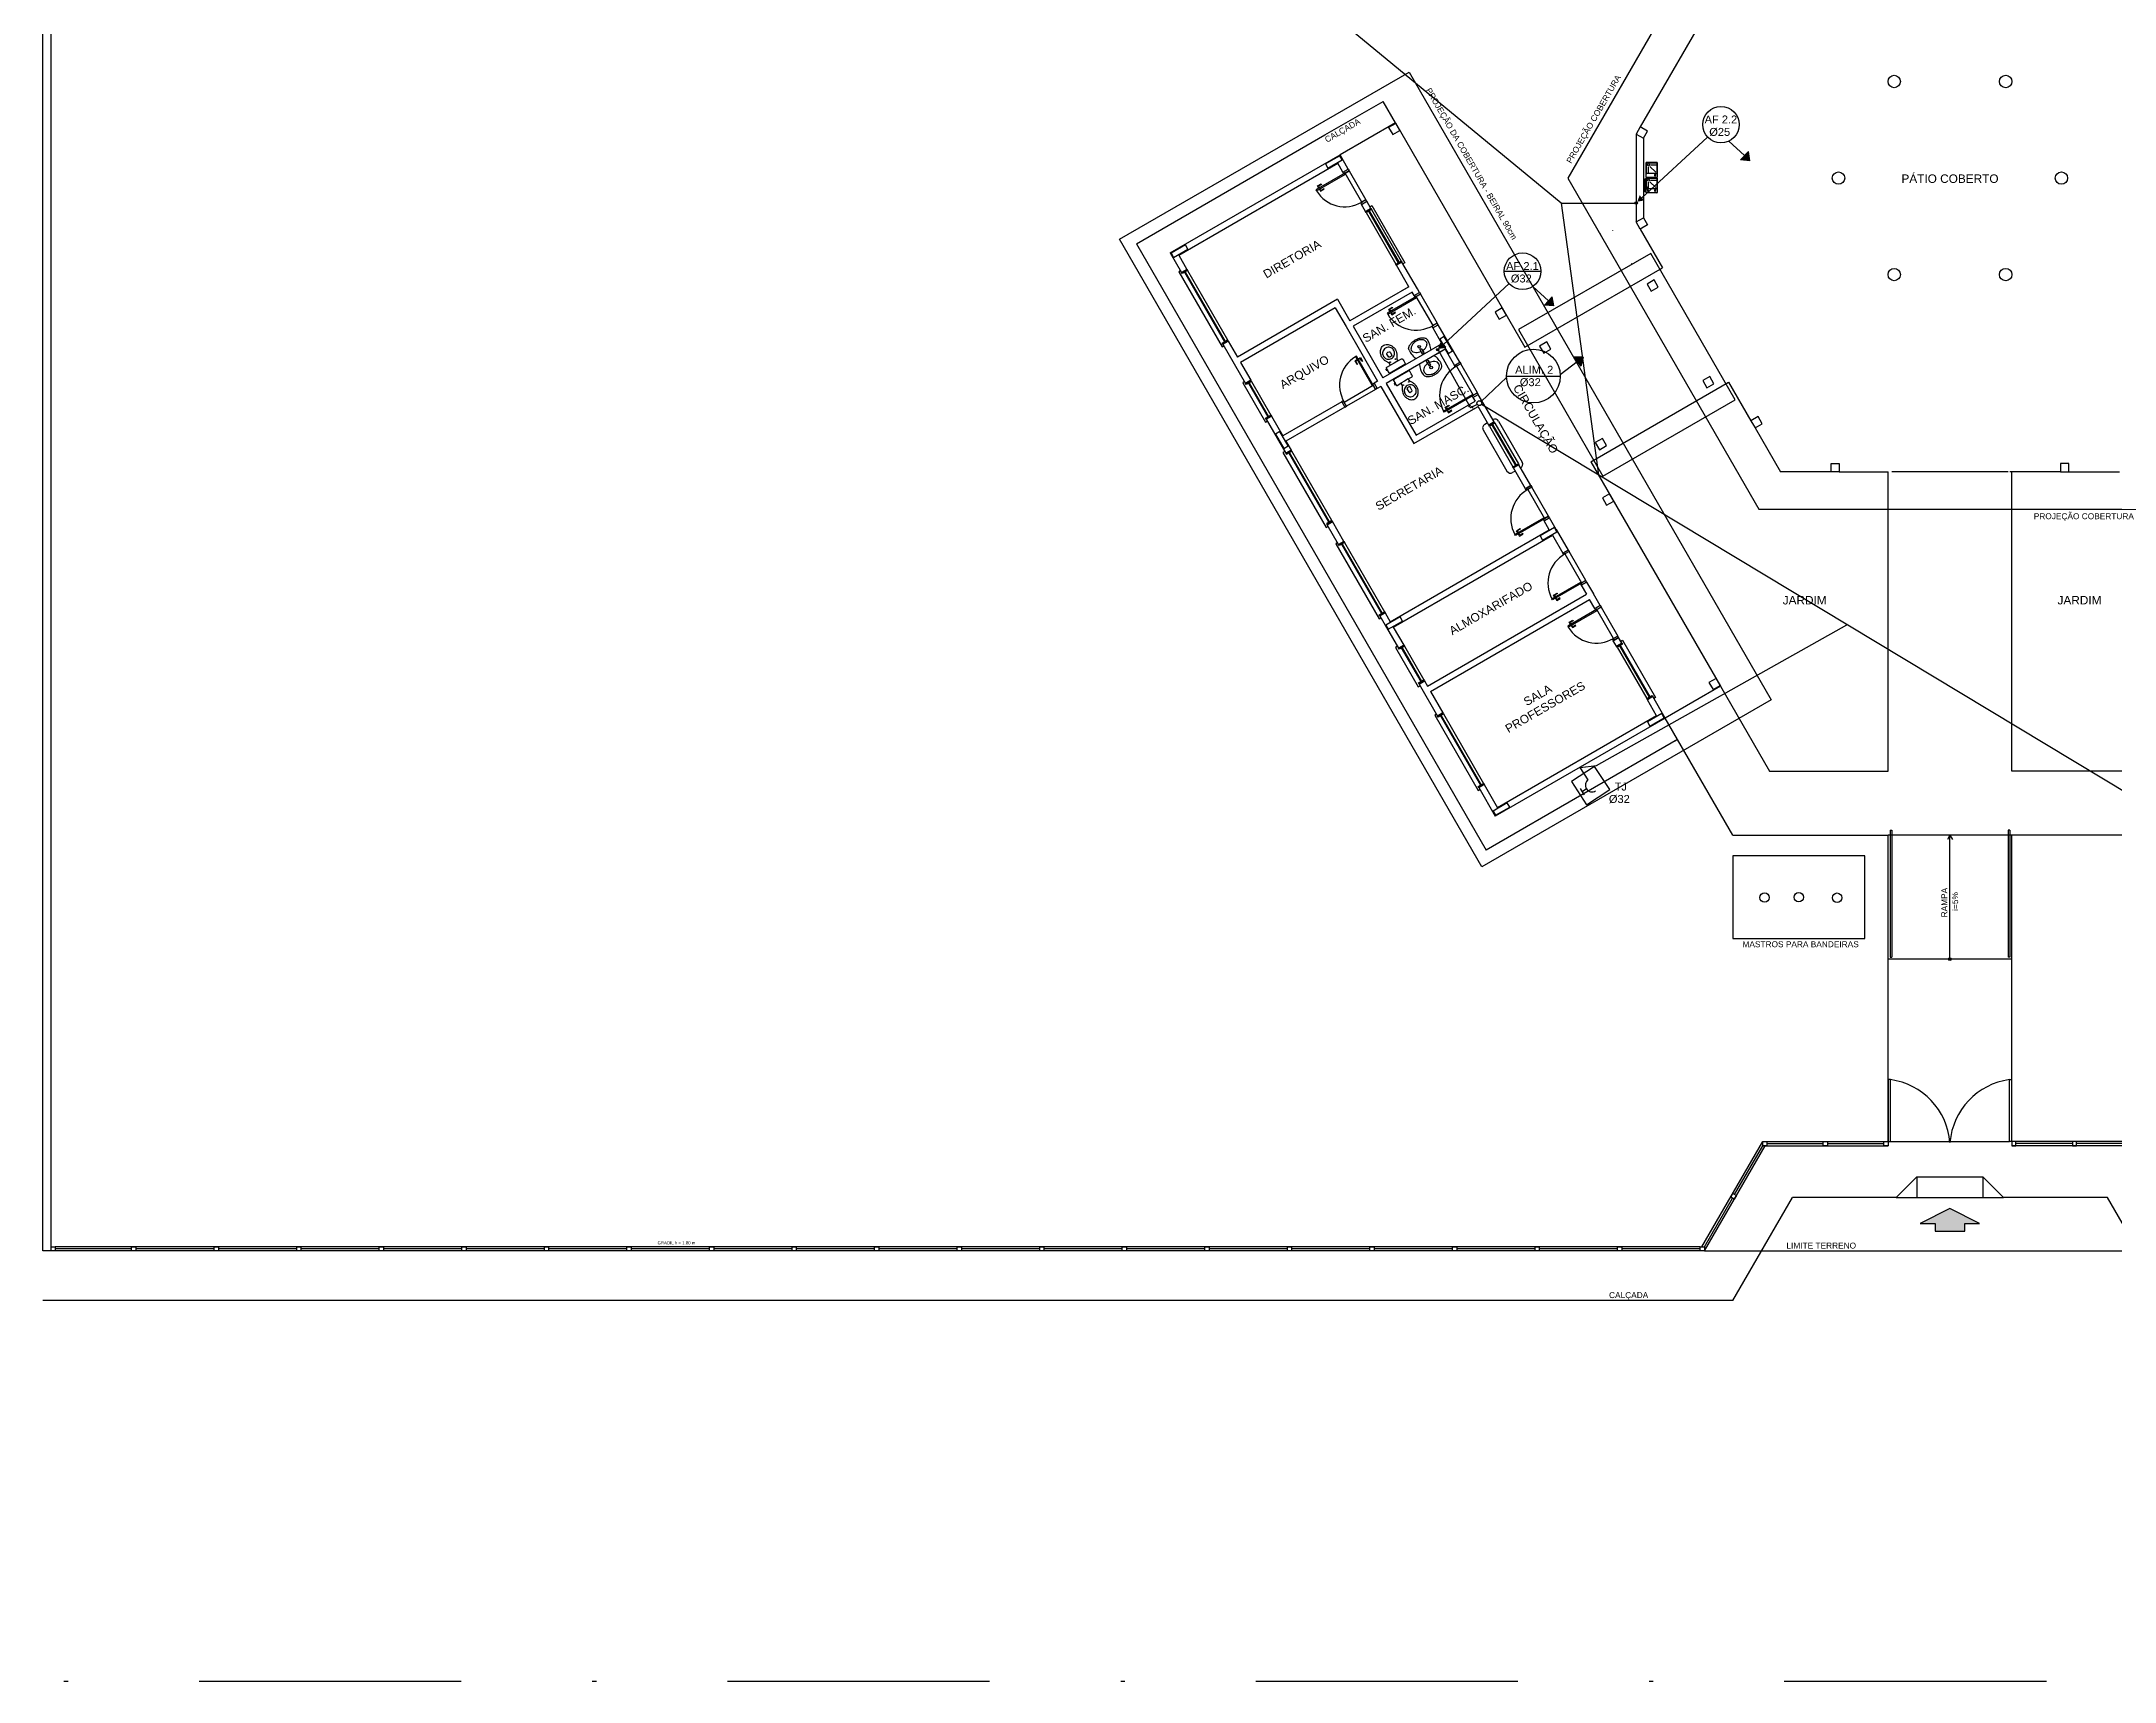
# Model space of a CAD drawing. Extents: x 354 to 566, y 99 to 173.
# Drawn here: x 402.5 to 452.7, y 98.7 to 138.4 of the extents above; entities that cross this region are included whole.
import ezdxf

# ---------------------------------------------------------------- set-up
doc = ezdxf.new("R2010")
doc.units = 0
doc.header["$MEASUREMENT"] = 0
for name, pattern in [('DASHDOT', [25.4, 12.7, -6.35, 0, -6.35]), ('HIDDEN', [9.525, 6.35, -3.175]), ('TRACEJADO_G', [0.375, 0.25, -0.125])]:
    doc.linetypes.add(name, pattern=pattern)
doc.layers.get('0').update_dxf_attribs({"linetype": 'CONTINUOUS'})
for name, color, linetype in [('A-COTAS', 1, 'CONTINUOUS'), ('A-JANEL', 3, 'CONTINUOUS'), ('A-MURO', 2, 'CONTINUOUS'), ('A-PARED', 5, 'CONTINUOUS'), ('A-PARED-PISOS', 2, 'CONTINUOUS'), ('A-PAREDE', 5, 'CONTINUOUS'), ('A-PISOS', 2, 'CONTINUOUS'), ('A-PISOS-CTEL', 2, 'TRACEJADO_G'), ('A-PISOS-NIVEL', 1, 'CONTINUOUS'), ('A-PORTA', 3, 'CONTINUOUS'), ('A-PROJCOBERTURA', 7, 'HIDDEN'), ('A-SOLEIRA', 1, 'CONTINUOUS'), ('A-WCCOZ', 7, 'CONTINUOUS'), ('AR-PIS', 1, 'CONTINUOUS'), ('AR-TXT', 1, 'CONTINUOUS'), ('ARQ-ALV-CORTE', 5, 'CONTINUOUS'), ('ARQ-EQP-VISTA', 1, 'CONTINUOUS'), ('ARQ-ESQ-VISTA1', 2, 'CONTINUOUS'), ('ARQ-PIS-VISTA', 8, 'CONTINUOUS'), ('ARQ-SMB-1_100', 1, 'CONTINUOUS'), ('ARQ-TXT-1_050', 2, 'CONTINUOUS'), ('ARQ-TXT-1_075', 2, 'CONTINUOUS'), ('DISTRIBUIÇÃO', 4, 'CONTINUOUS'), ('ESG-GERAL', 7, 'CONTINUOUS'), ('INST', 1, 'CONTINUOUS'), ('PORTAL_VTA_DIST', 2, 'CONTINUOUS'), ('PORTAL_VTA_PROX', 1, 'CONTINUOUS'), ('TEXTO', 3, 'CONTINUOUS')]:
    doc.layers.add(name, color=color, linetype=linetype)
doc.styles.add('ESC-50-A20', font='arial.ttf', dxfattribs={"height": 0.1})

msp = doc.modelspace()

# ---------------------------------------------------------------- hatches: boundary and pattern name
at = {"layer": 'A-COTAS'}
h = msp.add_hatch(color=251, dxfattribs=at)
h.dxf.hatch_style = 1
h.paths.add_polyline_path([(449.106, 109.745), (449.465, 109.745), (448.747, 110.111), (448.028, 109.745), (448.388, 109.745), (448.388, 109.562), (449.106, 109.562)])
at = {"layer": 'A-WCCOZ'}
h = msp.add_hatch(color=3, dxfattribs=at)
h.paths.add_polyline_path([(441.134, 134.429, 0.57735), (441.177, 134.454, 0.267949), (441.163, 134.479)])
h.paths.add_polyline_path([(441.163, 134.479, 0.57735), (441.119, 134.454, 0.267949), (441.134, 134.429)])
h = msp.add_hatch(color=3, dxfattribs=at)
h.paths.add_polyline_path([(436.327, 130.879, 0.57735), (436.37, 130.904, 0.267949), (436.356, 130.929)])
h.paths.add_polyline_path([(436.356, 130.929, 0.57735), (436.312, 130.904, 0.267949), (436.327, 130.879)])
at = {"layer": 'ESG-GERAL'}
for points in [[(441.339, 134.519), (441.23, 134.647), (441.174, 134.489)], [(436.532, 130.969), (436.423, 131.097), (436.367, 130.938)]]:
    msp.add_hatch(color=2, dxfattribs=at).paths.add_polyline_path(points)
at = {"layer": 'INST'}
for points in [[(443.863, 135.703), (443.675, 135.501), (443.901, 135.482)], [(439.11, 132.185), (438.923, 131.983), (439.149, 131.964)], [(439.634, 130.724), (439.801, 130.505), (439.858, 130.725)]]:
    msp.add_hatch(color=2, dxfattribs=at).paths.add_polyline_path(points)

# ---------------------------------------------------------------- linework, layer by layer
at = {"linetype": 'DASHDOT', "ltscale": 0.5}
msp.add_lwpolyline([(383.438, 172.698), (566.282, 172.698), (566.282, 98.653), (383.438, 98.653)], close=True, dxfattribs=at)
at = {"color": 251}
for points in [[(444.31, 111.628), (444.21, 111.628), (444.21, 111.728), (444.31, 111.728)], [(445.778, 111.628), (445.678, 111.628), (445.678, 111.728), (445.778, 111.728)], [(447.247, 111.628), (447.147, 111.628), (447.147, 111.728), (447.247, 111.728)], [(450.247, 111.628), (450.347, 111.628), (450.347, 111.728), (450.247, 111.728)], [(451.715, 111.628), (451.815, 111.628), (451.815, 111.728), (451.715, 111.728)], [(443.572, 110.423), (443.522, 110.336), (443.435, 110.386), (443.485, 110.473)], [(402.847, 109.08), (402.747, 109.08), (402.747, 109.18), (402.847, 109.18)], [(404.797, 109.08), (404.697, 109.08), (404.697, 109.18), (404.797, 109.18)], [(406.797, 109.08), (406.697, 109.08), (406.697, 109.18), (406.797, 109.18)], [(408.797, 109.08), (408.697, 109.08), (408.697, 109.18), (408.797, 109.18)], [(410.797, 109.08), (410.697, 109.08), (410.697, 109.18), (410.797, 109.18)], [(412.797, 109.08), (412.697, 109.08), (412.697, 109.18), (412.797, 109.18)], [(414.797, 109.08), (414.697, 109.08), (414.697, 109.18), (414.797, 109.18)], [(416.797, 109.08), (416.697, 109.08), (416.697, 109.18), (416.797, 109.18)], [(418.797, 109.08), (418.697, 109.08), (418.697, 109.18), (418.797, 109.18)], [(420.797, 109.08), (420.697, 109.08), (420.697, 109.18), (420.797, 109.18)], [(422.797, 109.08), (422.697, 109.08), (422.697, 109.18), (422.797, 109.18)], [(424.797, 109.08), (424.697, 109.08), (424.697, 109.18), (424.797, 109.18)], [(426.797, 109.08), (426.697, 109.08), (426.697, 109.18), (426.797, 109.18)], [(428.797, 109.08), (428.697, 109.08), (428.697, 109.18), (428.797, 109.18)], [(430.797, 109.08), (430.697, 109.08), (430.697, 109.18), (430.797, 109.18)], [(432.797, 109.08), (432.697, 109.08), (432.697, 109.18), (432.797, 109.18)], [(434.797, 109.08), (434.697, 109.08), (434.697, 109.18), (434.797, 109.18)], [(436.797, 109.08), (436.697, 109.08), (436.697, 109.18), (436.797, 109.18)], [(438.797, 109.08), (438.697, 109.08), (438.697, 109.18), (438.797, 109.18)], [(440.797, 109.08), (440.697, 109.08), (440.697, 109.18), (440.797, 109.18)], [(442.797, 109.08), (442.697, 109.08), (442.697, 109.18), (442.797, 109.18)]]:
    msp.add_lwpolyline(points, close=True, dxfattribs=at)
at = {"layer": 'A-COTAS', "color": 253}
msp.add_line((434.016, 129.645), (432.587, 128.82), dxfattribs=at)
at = {"layer": 'A-COTAS', "color": 251}
msp.add_lwpolyline([(435.078, 124.237), (435.138, 124.133), (435.484, 124.333), (435.424, 124.437)], close=True, dxfattribs=at)
at = {"layer": 'A-JANEL', "color": 251}
for p, q in [((435.471, 133.026), (435.341, 132.951)), ((435.471, 133.026), (435.341, 132.951)), ((438.306, 128.115), (438.176, 128.04)), ((438.306, 128.115), (438.176, 128.04)), ((441.546, 122.503), (441.416, 122.428))]:
    msp.add_line(p, q, dxfattribs=at)
msp.add_arc((440.279, 133.719), 0.01, 180, 210, dxfattribs=at)
at = {"layer": 'A-MURO', "color": 251}
for p, q in [((402.547, 109.08), (402.547, 159.08)), ((402.747, 109.08), (402.747, 158.88)), ((402.747, 109.08), (402.547, 109.08))]:
    msp.add_line(p, q, dxfattribs=at)
at = {"layer": 'A-PARED', "color": 251}
for p, q in [((429.858, 133.249), (433.971, 135.624)), ((434.171, 135.277), (433.971, 135.624)), ((430.062, 133.194), (433.916, 135.419)), ((434.041, 135.202), (433.916, 135.419)), ((434.041, 135.202), (434.171, 135.277)), ((434.041, 135.202), (434.171, 135.277)), ((434.491, 134.423), (434.621, 134.498)), ((434.491, 134.423), (434.621, 134.498)), ((434.591, 134.25), (434.491, 134.423)), ((434.591, 134.25), (434.721, 134.325)), ((434.721, 134.325), (434.621, 134.498)), ((429.858, 133.249), (430.133, 132.772)), ((430.062, 133.194), (430.262, 132.847)), ((435.641, 132.431), (435.341, 132.951)), ((435.846, 132.376), (435.471, 133.026)), ((433.912, 132.126), (431.487, 130.726)), ((433.912, 132.126), (434.212, 131.606)), ((433.857, 131.921), (431.562, 130.596)), ((433.857, 131.921), (434.12, 131.466)), ((431.263, 131.114, 1.89), (431.487, 130.726)), ((434.12, 131.466), (434.882, 130.145)), ((431.133, 131.04), (431.683, 130.088, -0.848)), ((431.562, 130.596), (431.812, 130.163)), ((435.087, 130.09), (435.812, 128.835)), ((434.016, 129.645), (434.091, 129.515)), ((434.957, 130.015), (435.757, 128.63)), ((435.812, 128.835), (437.241, 129.66)), ((437.191, 129.746), (437.321, 129.821)), ((437.191, 129.746), (437.321, 129.821)), ((437.706, 129.154), (437.321, 129.821)), ((432.183, 129.222, -0.848), (432.659, 128.397)), ((432.312, 129.297, -0.848), (432.587, 128.82)), ((434.091, 129.515), (432.662, 128.69)), ((435.757, 128.63), (437.316, 129.53)), ((437.13, 129.422), (437.316, 129.53)), ((437.576, 129.079), (437.316, 129.53)), ((437.576, 129.079), (437.706, 129.154)), ((432.662, 128.69), (432.787, 128.474)), ((438.596, 127.613), (438.306, 128.115)), ((438.466, 127.538), (438.176, 128.04)), ((438.466, 127.538), (438.596, 127.613)), ((438.916, 126.759), (439.046, 126.834)), ((439.041, 126.542), (438.916, 126.759)), ((439.209, 126.552), (439.046, 126.834)), ((435.187, 124.317), (439.041, 126.542)), ((435.262, 124.187), (439.116, 126.412)), ((439.116, 126.412), (439.366, 125.979)), ((439.209, 126.552), (439.496, 126.054)), ((439.366, 125.979), (439.496, 126.054)), ((439.816, 125.2), (439.946, 125.275)), ((439.816, 125.2), (439.941, 124.983)), ((439.946, 125.275), (440.109, 124.993)), ((436.087, 122.758), (439.941, 124.983)), ((436.162, 122.628), (440.016, 124.853)), ((440.141, 124.637), (440.016, 124.853)), ((440.271, 124.712), (440.109, 124.993)), ((440.141, 124.637), (440.271, 124.712)), ((434.934, 124.456), (435.095, 124.177)), ((435.064, 124.531), (435.187, 124.317)), ((435.095, 124.177), (435.385, 123.675, 0.728)), ((435.262, 124.187), (435.515, 123.75, 0.728)), ((440.591, 123.857), (440.721, 123.932)), ((440.666, 123.727), (440.591, 123.857)), ((440.796, 123.802), (440.721, 123.932)), ((435.885, 122.809, 0.728), (436.333, 122.034)), ((436.015, 122.884, 0.728), (436.087, 122.758)), ((436.162, 122.628), (436.462, 122.109)), ((441.641, 122.039), (441.416, 122.428)), ((441.846, 121.984), (441.546, 122.503)), ((441.846, 121.984), (437.733, 119.609)), ((441.641, 122.039), (437.787, 119.814)), ((437.333, 120.302), (437.733, 119.609)), ((437.462, 120.377), (437.787, 119.814))]:
    msp.add_line(p, q, dxfattribs=at)
for points in [[(435.148, 136.286), (435.248, 136.113), (435.421, 136.213), (435.321, 136.386)], [(437.728, 131.817), (437.828, 131.644), (438.001, 131.744), (437.901, 131.917)], [(440.328, 127.314), (440.428, 127.14), (440.601, 127.24), (440.501, 127.414)], [(442.908, 122.845), (443.008, 122.672), (443.181, 122.772), (443.081, 122.945)], [(443.484, 116.646), (446.684, 116.646), (446.684, 118.646), (443.484, 118.646)]]:
    msp.add_lwpolyline(points, close=True, dxfattribs=at)
at = {"layer": 'A-PARED-PISOS', "color": 251}
for p, q in [((435.314, 136.399), (433.971, 135.624)), ((435.314, 136.399), (438.451, 130.964)), ((440.051, 128.193), (443.189, 122.759)), ((443.189, 122.759), (441.846, 121.984))]:
    msp.add_line(p, q, dxfattribs=at)
at = {"layer": 'A-PAREDE', "color": 251}
for p, q in [((434.721, 134.325), (434.591, 134.25)), ((434.721, 134.325), (434.591, 134.25)), ((430.262, 132.847), (430.133, 132.772)), ((430.133, 132.772), (430.262, 132.847)), ((430.262, 132.847), (430.133, 132.772)), ((435.471, 133.026), (435.341, 132.951)), ((435.471, 133.026), (435.341, 132.951)), ((431.262, 131.115), (431.133, 131.04)), ((431.133, 131.04), (431.262, 131.115)), ((431.262, 131.115), (431.133, 131.04)), ((431.683, 130.088, -0.848), (431.812, 130.163, -0.848)), ((431.812, 130.163, -0.848), (431.683, 130.088, -0.848)), ((432.183, 129.222, -0.848), (432.312, 129.297, -0.848)), ((432.312, 129.297, -0.848), (432.183, 129.222, -0.848)), ((437.706, 129.154), (437.576, 129.079)), ((437.706, 129.154), (437.576, 129.079)), ((432.787, 128.474), (432.658, 128.399)), ((432.658, 128.399), (432.787, 128.474)), ((432.787, 128.474), (432.658, 128.399)), ((438.306, 128.115), (438.176, 128.04)), ((438.306, 128.115), (438.176, 128.04)), ((438.596, 127.613), (438.466, 127.538)), ((433.787, 126.742), (433.658, 126.667)), ((433.658, 126.667), (433.787, 126.742)), ((433.787, 126.742), (433.658, 126.667)), ((433.934, 126.188), (433.658, 126.667)), ((434.064, 126.263), (433.787, 126.742)), ((439.046, 126.834), (438.916, 126.759)), ((434.064, 126.263), (433.934, 126.188)), ((433.934, 126.188), (434.064, 126.263)), ((434.064, 126.263), (433.934, 126.188)), ((439.496, 126.054), (439.366, 125.979)), ((439.946, 125.275), (439.816, 125.2)), ((440.271, 124.712), (440.141, 124.637)), ((435.064, 124.531), (434.934, 124.456)), ((434.934, 124.456), (435.064, 124.531)), ((435.064, 124.531), (434.934, 124.456)), ((435.385, 123.675), (435.515, 123.75)), ((435.515, 123.75), (435.385, 123.675)), ((440.721, 123.932), (440.591, 123.857)), ((440.796, 123.802), (440.666, 123.727)), ((440.796, 123.802), (440.666, 123.727)), ((440.796, 123.802), (440.666, 123.727)), ((435.885, 122.809), (436.015, 122.884)), ((436.015, 122.884), (435.885, 122.809)), ((436.462, 122.109), (436.333, 122.034)), ((436.333, 122.034), (436.462, 122.109)), ((436.462, 122.109), (436.333, 122.034)), ((441.546, 122.503), (441.416, 122.428)), ((437.462, 120.377), (437.333, 120.302)), ((437.333, 120.302), (437.462, 120.377)), ((437.462, 120.377), (437.333, 120.302))]:
    msp.add_line(p, q, dxfattribs=at)
for points in [[(441.319, 134.098), (441.419, 133.925), (441.245, 133.825), (441.145, 133.998)], [(441.319, 134.098), (441.419, 133.925), (441.245, 133.825), (441.145, 133.998)], [(429.878, 133.243), (429.938, 133.139), (430.284, 133.339), (430.224, 133.443)], [(441.582, 132.594), (441.409, 132.494), (441.509, 132.321), (441.682, 132.421)], [(438.979, 131.094), (438.806, 130.994), (438.906, 130.821), (439.079, 130.921)], [(442.93, 130.255), (442.757, 130.155), (442.857, 129.981), (443.03, 130.081)], [(444.198, 129.11), (444.098, 129.283), (443.925, 129.183), (444.025, 129.01)], [(444.198, 129.11), (444.098, 129.283), (443.925, 129.183), (444.025, 129.01)], [(432.409, 128.862), (432.609, 128.515), (432.713, 128.575), (432.513, 128.922)], [(440.328, 128.756), (440.154, 128.656), (440.254, 128.483), (440.428, 128.583)], [(445.867, 128.146), (446.067, 128.146), (446.067, 127.946), (445.867, 127.946)], [(445.867, 128.146), (446.067, 128.146), (446.067, 127.946), (445.867, 127.946)], [(451.627, 128.146), (451.427, 128.146), (451.427, 127.946), (451.627, 127.946)], [(451.627, 128.146), (451.427, 128.146), (451.427, 127.946), (451.627, 127.946)], [(438.819, 126.397), (438.879, 126.293), (439.226, 126.493), (439.166, 126.597)], [(441.419, 121.893), (441.479, 121.789), (441.826, 121.989), (441.766, 122.093)], [(437.678, 119.733), (437.738, 119.629), (438.084, 119.829), (438.024, 119.933)]]:
    msp.add_lwpolyline(points, close=True, dxfattribs=at)
for centre in [(447.397, 137.399), (447.397, 137.399), (450.097, 137.399), (450.097, 137.399), (446.047, 135.061), (446.047, 135.061), (451.447, 135.061), (451.447, 135.061), (447.397, 132.723), (447.397, 132.723), (450.097, 132.723), (450.097, 132.723)]:
    msp.add_circle(centre, 0.15, dxfattribs=at)
at = {"layer": 'A-PISOS', "color": 251}
for p, q in [((433.606, 136.106), (435.014, 136.918)), ((435.314, 136.399), (435.014, 136.918)), ((429.038, 133.468), (433.606, 136.106)), ((429.038, 133.468), (437.513, 118.789)), ((438.451, 130.964), (441.785, 132.889)), ((440.051, 128.193), (443.385, 130.118)), ((442.146, 121.464), (437.513, 118.789)), ((442.146, 121.464), (442.081, 121.427)), ((442.146, 121.464), (442.081, 121.427))]:
    msp.add_line(p, q, dxfattribs=at)
at = {"layer": 'A-PISOS-CTEL', "color": 251, "linetype": 'TRACEJADO_G', "ltscale": 150}
msp.add_line((442.797, 109.08), (454.697, 109.08), dxfattribs=at)
for points in [[(453.374, 143.076), (444.119, 143.076), (439.492, 135.061), (444.119, 127.046), (453.374, 127.046), (458.002, 135.061)], [(428.628, 133.578), (435.643, 137.628), (444.418, 122.429), (437.403, 118.379)]]:
    msp.add_lwpolyline(points, close=True, dxfattribs=at)
msp.add_lwpolyline([(440.339, 127.842), (443.545, 129.689), (441.498, 133.238), (438.293, 131.391), (440.339, 127.842)], dxfattribs=at)
at = {"layer": 'A-PISOS-NIVEL', "color": 251}
for p, q in [((443.925, 140.939), (441.245, 136.298)), ((441.245, 133.825), (441.785, 132.889)), ((443.385, 130.118), (443.925, 129.183)), ((444.025, 129.01), (444.639, 127.946)), ((445.867, 127.946), (444.639, 127.946)), ((446.067, 127.946), (447.247, 127.946)), ((447.247, 120.696), (447.247, 127.946)), ((450.157, 127.946), (447.337, 127.946)), ((450.247, 127.946), (450.197, 127.946)), ((450.247, 120.696), (450.247, 127.946)), ((451.427, 127.946), (450.247, 127.946)), ((451.627, 127.946), (452.855, 127.946)), ((443.189, 122.759), (444.379, 120.696)), ((443.484, 119.146), (441.846, 121.984)), ((444.379, 120.696), (447.247, 120.696)), ((453.122, 120.696), (450.247, 120.696)), ((443.484, 119.146), (447.247, 119.146)), ((447.247, 111.728), (447.247, 119.146)), ((450.247, 119.146), (447.247, 119.146)), ((450.247, 111.728), (450.247, 119.146)), ((454.017, 119.146), (450.247, 119.146)), ((450.247, 116.146), (447.247, 116.146)), ((447.297, 116.196), (447.337, 116.196)), ((450.197, 116.196), (450.157, 116.196)), ((447.447, 110.378), (444.932, 110.378)), ((452.562, 110.378), (450.046, 110.378)), ((443.49, 107.88), (402.547, 107.88))]:
    msp.add_line(p, q, dxfattribs=at)
for centre, start, end in [((440.579, 133.799), 180, 210), ((441.027, 132.983), 300, 30)]:
    msp.add_arc(centre, 0.01, start, end, dxfattribs=at)
at = {"layer": 'A-PORTA', "color": 251}
for p, q in [((434.194, 135.238), (434.094, 135.181)), ((437.299, 129.86), (437.199, 129.803)), ((439.024, 126.873), (438.924, 126.815)), ((439.924, 125.314), (439.824, 125.256)), ((440.294, 124.673), (440.194, 124.615))]:
    msp.add_line(p, q, dxfattribs=at)
for points in [[(434.087, 135.183), (433.386, 134.778), (433.401, 134.752), (434.102, 135.157)], [(434.089, 135.189), (434.059, 135.172), (434.041, 135.202), (434.171, 135.277), (434.194, 135.238), (434.094, 135.181)], [(433.446, 134.864), (433.468, 134.825), (433.455, 134.818), (433.425, 134.87), (433.512, 134.92), (433.519, 134.907)], [(433.506, 134.76), (433.483, 134.799), (433.47, 134.792), (433.5, 134.74), (433.587, 134.79), (433.579, 134.803)], [(434.504, 134.471), (434.474, 134.453), (434.491, 134.423), (434.621, 134.498), (434.599, 134.537), (434.499, 134.479)], [(434.064, 129.633), (434.047, 129.663), (434.016, 129.645), (434.091, 129.515), (434.13, 129.538), (434.073, 129.638)], [(437.197, 129.796), (436.496, 129.391), (436.481, 129.417), (437.182, 129.822)], [(437.204, 129.794), (437.174, 129.777), (437.191, 129.746), (437.321, 129.821), (437.299, 129.86), (437.199, 129.803)], [(436.601, 129.4), (436.578, 129.438), (436.565, 129.431), (436.595, 129.379), (436.682, 129.429), (436.674, 129.442)], [(438.514, 127.525), (438.484, 127.508), (438.466, 127.538), (438.596, 127.613), (438.619, 127.574), (438.519, 127.517)], [(438.922, 126.808), (438.221, 126.403), (438.206, 126.429), (438.907, 126.834)], [(438.266, 126.516), (438.288, 126.477), (438.275, 126.469), (438.245, 126.521), (438.332, 126.571), (438.339, 126.558)], [(438.929, 126.806), (438.899, 126.789), (438.916, 126.759), (439.046, 126.834), (439.024, 126.873), (438.924, 126.815)], [(438.326, 126.412), (438.303, 126.451), (438.29, 126.443), (438.32, 126.391), (438.407, 126.441), (438.399, 126.454)], [(439.414, 125.966), (439.384, 125.949), (439.366, 125.979), (439.496, 126.054), (439.519, 126.015), (439.419, 125.958)], [(439.822, 125.249), (439.121, 124.844), (439.106, 124.87), (439.807, 125.275)], [(439.829, 125.248), (439.799, 125.23), (439.816, 125.2), (439.946, 125.275), (439.924, 125.314), (439.824, 125.256)], [(439.166, 124.957), (439.188, 124.918), (439.175, 124.91), (439.145, 124.962), (439.232, 125.012), (439.239, 124.999)], [(439.226, 124.853), (439.203, 124.892), (439.19, 124.884), (439.22, 124.832), (439.307, 124.882), (439.299, 124.895)], [(440.187, 124.617), (439.486, 124.212), (439.501, 124.186), (440.202, 124.591)], [(440.189, 124.624), (440.159, 124.606), (440.141, 124.637), (440.271, 124.712), (440.294, 124.673), (440.194, 124.615)], [(439.546, 124.299), (439.568, 124.26), (439.555, 124.252), (439.525, 124.304), (439.612, 124.354), (439.619, 124.341)], [(439.606, 124.195), (439.583, 124.234), (439.57, 124.226), (439.6, 124.174), (439.687, 124.224), (439.679, 124.237)], [(440.604, 123.905), (440.574, 123.888), (440.591, 123.857), (440.721, 123.932), (440.699, 123.971), (440.599, 123.914)]]:
    msp.add_lwpolyline(points, close=True, dxfattribs=at)
for centre, start, end in [((434.087, 135.17, 0.02), 211.3268, 300.8216), ((434.763, 130.049, 0.02), 121.3268, 210.8216), ((437.186, 129.803, 0.02), 119.1784, 208.6732), ((438.911, 126.815, 0.02), 119.1784, 208.6732), ((439.811, 125.256, 0.02), 119.1784, 208.6732), ((440.187, 124.604, 0.02), 211.3268, 300.8216)]:
    msp.add_arc(centre, 0.804, start, end, dxfattribs=at)
at = {"layer": 'A-PROJCOBERTURA', "color": 251, "ltscale": 7.5}
msp.add_arc((440.279, 133.719), 0.01, 180, 210, dxfattribs=at)
at = {"layer": 'A-SOLEIRA', "color": 251}
for p, q in [((437.544, 129.136), (437.476, 129.097)), ((437.674, 129.211), (437.674, 129.211)), ((437.81, 129.174), (438.385, 128.178)), ((437.44, 128.961), (438.015, 127.965)), ((438.219, 127.967), (438.151, 127.928)), ((438.349, 128.042), (438.349, 128.042))]:
    msp.add_line(p, q, dxfattribs=at)
for points in [[(433.619, 135.403), (433.679, 135.299), (434.026, 135.499), (433.966, 135.603)], [(434.094, 135.181), (434.194, 135.238), (434.599, 134.537), (434.499, 134.479)], [(437.199, 129.803), (437.299, 129.86), (436.894, 130.562), (436.794, 130.504)], [(434.774, 130.043), (434.832, 129.943), (434.13, 129.538), (434.073, 129.638)], [(438.924, 126.815), (439.024, 126.873), (438.619, 127.574), (438.519, 127.517)], [(439.824, 125.256), (439.924, 125.314), (439.519, 126.015), (439.419, 125.958)], [(440.194, 124.615), (440.294, 124.673), (440.699, 123.971), (440.599, 123.914)]]:
    msp.add_lwpolyline(points, close=True, dxfattribs=at)
for centre, start, end in [((437.526, 129.011), 120, 210), ((437.724, 129.124), 30, 120), ((438.299, 128.128), 300, 30), ((438.101, 128.015), 210, 300)]:
    msp.add_arc(centre, 0.1, start, end, dxfattribs=at)
at = {"layer": 'AR-PIS', "color": 251, "ltscale": 10}
for p, q in [((443.528, 110.448), (444.21, 111.628)), ((444.31, 111.678), (445.678, 111.678)), ((445.778, 111.678), (447.147, 111.678)), ((451.715, 111.678), (450.347, 111.678)), ((453.184, 111.678), (451.815, 111.678)), ((442.797, 109.18), (443.478, 110.361)), ((404.697, 109.13), (402.847, 109.13)), ((406.697, 109.13), (404.797, 109.13)), ((408.697, 109.13), (406.797, 109.13)), ((410.697, 109.13), (408.797, 109.13)), ((412.697, 109.13), (410.797, 109.13)), ((414.697, 109.13), (412.797, 109.13)), ((416.697, 109.13), (414.797, 109.13)), ((418.697, 109.13), (416.797, 109.13)), ((420.697, 109.13), (418.797, 109.13)), ((422.697, 109.13), (420.797, 109.13)), ((424.697, 109.13), (422.797, 109.13)), ((426.697, 109.13), (424.797, 109.13)), ((428.697, 109.13), (426.797, 109.13)), ((430.697, 109.13), (428.797, 109.13)), ((432.697, 109.13), (430.797, 109.13)), ((434.697, 109.13), (432.797, 109.13)), ((436.697, 109.13), (434.797, 109.13)), ((438.697, 109.13), (436.797, 109.13)), ((440.697, 109.13), (438.797, 109.13)), ((442.697, 109.13), (440.797, 109.13))]:
    msp.add_line(p, q, dxfattribs=at)
at = {"layer": 'ARQ-ALV-CORTE', "color": 251}
for p, q in [((441.145, 136.125), (441.145, 133.998)), ((441.319, 136.025), (441.319, 134.098)), ((441.385, 135.082), (441.385, 135.432)), ((441.395, 135.442), (441.645, 135.442)), ((441.395, 135.182), (441.395, 135.422)), ((441.405, 135.432), (441.635, 135.432)), ((441.635, 135.172), (441.405, 135.172)), ((441.445, 135.182), (441.445, 135.332)), ((441.618, 135.202), (441.477, 135.343)), ((441.495, 135.382), (441.635, 135.382)), ((441.601, 135.136), (441.596, 135.151)), ((441.614, 135.152), (441.597, 135.152)), ((441.615, 135.151), (441.61, 135.136)), ((441.645, 135.422), (441.645, 135.182)), ((441.655, 135.432), (441.655, 135.082)), ((441.355, 134.731), (441.355, 135.041)), ((441.355, 135.041), (441.385, 135.041)), ((441.385, 134.731), (441.355, 134.731)), ((441.385, 135.041), (441.385, 135.061)), ((441.385, 134.731), (441.385, 135.041)), ((441.385, 134.711), (441.385, 134.731)), ((441.645, 135.072), (441.395, 135.072)), ((441.395, 135.071), (441.645, 135.071)), ((441.395, 134.811), (441.395, 135.051)), ((441.645, 134.701), (441.395, 134.701)), ((441.405, 135.061), (441.635, 135.061)), ((441.43, 134.801), (441.405, 134.801)), ((441.43, 134.751), (441.43, 134.851)), ((441.44, 134.751), (441.44, 134.851)), ((441.635, 134.801), (441.44, 134.801)), ((441.445, 134.811), (441.445, 134.961)), ((441.618, 134.831), (441.477, 134.972)), ((441.495, 135.011), (441.635, 135.011)), ((441.601, 134.765), (441.596, 134.78)), ((441.614, 134.781), (441.597, 134.781)), ((441.615, 134.78), (441.61, 134.765)), ((441.645, 135.051), (441.645, 134.811)), ((441.655, 135.061), (441.655, 134.711)), ((435.641, 132.431), (434.212, 131.606)), ((435.716, 132.301), (434.287, 131.476)), ((435.641, 132.431), (435.455, 132.323)), ((435.766, 132.215), (435.716, 132.301)), ((435.766, 132.215), (435.896, 132.29)), ((435.766, 132.215), (435.896, 132.29)), ((435.919, 132.251), (435.819, 132.193)), ((435.896, 132.29), (435.846, 132.376)), ((434.287, 131.476), (435.012, 130.22)), ((436.025, 131.128), (436.062, 131.091)), ((436.062, 131.091), (436.075, 131.04)), ((436.216, 131.435), (436.346, 131.51)), ((436.216, 131.435), (436.346, 131.51)), ((436.216, 131.435), (436.441, 131.045)), ((436.871, 130.601), (436.346, 131.51)), ((436.441, 131.045), (435.012, 130.22)), ((436.516, 130.915), (435.087, 130.09)), ((435.704, 130.884), (435.691, 130.935)), ((435.903, 130.919), (435.934, 130.937)), ((435.903, 130.919), (435.954, 130.812)), ((435.934, 130.937), (436.001, 130.839)), ((436.137, 130.512), (436.071, 130.61)), ((436.169, 130.53), (436.117, 130.637)), ((436.441, 131.045), (436.255, 130.938)), ((436.366, 130.564), (436.329, 130.601)), ((436.516, 130.915), (436.33, 130.808)), ((436.516, 130.915), (436.741, 130.526)), ((436.741, 130.526), (436.871, 130.601)), ((436.741, 130.526), (436.871, 130.601)), ((434.882, 130.145), (434.796, 130.095)), ((434.796, 130.095), (434.871, 129.965)), ((436.008, 130.357), (436.046, 130.321)), ((436.137, 130.512), (436.169, 130.53)), ((436.379, 130.513), (436.366, 130.564)), ((434.832, 129.943), (434.774, 130.043)), ((434.957, 130.015), (434.871, 129.965)), ((437.191, 129.746), (437.241, 129.66))]:
    msp.add_line(p, q, dxfattribs=at)
for points in [[(441.319, 136.025), (441.419, 136.198), (441.245, 136.298), (441.145, 136.125)], [(441.319, 136.025), (441.419, 136.198), (441.245, 136.298), (441.145, 136.125)], [(435.812, 132.195), (435.111, 131.79), (435.126, 131.764), (435.827, 132.169)], [(435.814, 132.202), (435.784, 132.184), (435.766, 132.215), (435.896, 132.29), (435.919, 132.251), (435.819, 132.193)], [(435.819, 132.193), (435.919, 132.251), (436.324, 131.549), (436.224, 131.492)], [(435.171, 131.876), (435.193, 131.837), (435.18, 131.83), (435.15, 131.882), (435.237, 131.932), (435.244, 131.919)], [(435.231, 131.772), (435.208, 131.811), (435.195, 131.804), (435.225, 131.752), (435.312, 131.802), (435.304, 131.815)], [(436.229, 131.483), (436.199, 131.465), (436.216, 131.435), (436.346, 131.51), (436.324, 131.549), (436.224, 131.492)], [(436.392, 131.161), (436.592, 130.815), (436.696, 130.875), (436.496, 131.221)], [(434.354, 130.631), (434.393, 130.654), (434.385, 130.667), (434.333, 130.637), (434.383, 130.55), (434.396, 130.557)], [(434.776, 130.049), (434.371, 130.751), (434.345, 130.736), (434.75, 130.034)], [(434.458, 130.691), (434.419, 130.669), (434.411, 130.682), (434.463, 130.712), (434.513, 130.625), (434.5, 130.617)], [(436.789, 130.513), (436.759, 130.495), (436.741, 130.526), (436.871, 130.601), (436.894, 130.562), (436.794, 130.504)], [(434.783, 130.048), (434.766, 130.078), (434.796, 130.095), (434.871, 129.965), (434.832, 129.943), (434.774, 130.043)], [(436.541, 129.503), (436.563, 129.464), (436.55, 129.457), (436.52, 129.509), (436.607, 129.559), (436.614, 129.546)]]:
    msp.add_lwpolyline(points, close=True, dxfattribs=at)
for points in [[(435.643, 130.89), (435.633, 130.94, -0.105935), (435.659, 131.014, -0.069568), (435.711, 131.078, -0.055787), (435.795, 131.14, -0.055787), (435.89, 131.182, -0.069568), (435.973, 131.195, -0.105935), (436.049, 131.18), (436.087, 131.147)], [(435.933, 130.855, -0.04979), (435.876, 130.835, -0.08069), (435.806, 130.829, -0.107047), (435.741, 130.847), (435.704, 130.884)], [(435.983, 130.302), (436.021, 130.268, 0.105935), (436.097, 130.253, 0.069568), (436.18, 130.267, 0.055787), (436.275, 130.309, 0.055787), (436.359, 130.37, 0.069568), (436.412, 130.435, 0.105935), (436.437, 130.508), (436.427, 130.558)], [(436.098, 130.57, 0.04979), (436.051, 130.531, 0.08069), (436.011, 130.474, 0.107047), (435.995, 130.408), (436.008, 130.357)]]:
    msp.add_lwpolyline(points, format="xyb", dxfattribs=at)
for points in [[(435.034, 131.014, -0.182004), (435.14, 131.031, -0.098298), (435.229, 130.995, -0.085166), (435.291, 130.939, -0.08648), (435.329, 130.868, -0.067868), (435.345, 130.797, -0.06199), (435.344, 130.731, 0.060779), (435.347, 130.694, 0.023796), (435.353, 130.674), (435.373, 130.633), (435.463, 130.685, -0.424217), (435.488, 130.678), (435.499, 130.659), (435.514, 130.633), (435.551, 130.569, -0.418036), (435.544, 130.545), (435.365, 130.441), (435.186, 130.338, -0.418036), (435.161, 130.344), (435.125, 130.408), (435.115, 130.402), (435.116, 130.399), (435.102, 130.391), (435.093, 130.407), (435.084, 130.422), (435.098, 130.43), (435.1, 130.428), (435.11, 130.434), (435.098, 130.453, -0.424217), (435.104, 130.478), (435.195, 130.531), (435.169, 130.568, 0.023796), (435.155, 130.583, 0.060779), (435.125, 130.604, -0.06199), (435.067, 130.636, -0.067868), (435.013, 130.686, -0.08648), (434.971, 130.754, -0.085166), (434.953, 130.836, -0.098298), (434.967, 130.931, -0.182004)], [(435.161, 130.855, -0.276984), (435.184, 130.843), (435.227, 130.769, -0.393258), (435.15, 130.725), (435.107, 130.798, -0.276984), (435.109, 130.825, -0.2)], [(435.785, 129.713, 0.182004), (435.853, 129.796, 0.098298), (435.867, 129.89, 0.085166), (435.849, 129.972, 0.08648), (435.807, 130.041, 0.067868), (435.753, 130.09, 0.06199), (435.695, 130.123, -0.060779), (435.665, 130.143, -0.023796), (435.651, 130.158), (435.625, 130.196), (435.715, 130.248, 0.424217), (435.721, 130.274), (435.71, 130.293), (435.695, 130.319), (435.659, 130.382, 0.418036), (435.634, 130.389), (435.455, 130.285), (435.276, 130.182, 0.418036), (435.269, 130.157), (435.306, 130.094), (435.296, 130.088), (435.294, 130.091), (435.28, 130.083), (435.289, 130.067), (435.298, 130.052), (435.312, 130.06), (435.311, 130.062), (435.321, 130.068), (435.332, 130.049, 0.424217), (435.357, 130.041), (435.447, 130.093), (435.467, 130.052, -0.023796), (435.473, 130.033, -0.060779), (435.476, 129.996, 0.06199), (435.475, 129.93, 0.067868), (435.491, 129.858, 0.08648), (435.529, 129.788, 0.085166), (435.591, 129.731, 0.098298), (435.68, 129.696, 0.182004)], [(435.711, 129.902, 0.276984), (435.712, 129.928), (435.67, 130.002, 0.393258), (435.593, 129.957), (435.635, 129.884, 0.276984), (435.659, 129.872, 0.2)]]:
    msp.add_lwpolyline(points, format="xyb", close=True, dxfattribs=at)
for points in [[(435.373, 130.633), (435.284, 130.582), (435.195, 130.531)], [(435.115, 130.402), (435.1, 130.428)], [(435.11, 130.434), (435.125, 130.408)], [(435.296, 130.088), (435.311, 130.062)], [(435.321, 130.068), (435.306, 130.094)], [(435.625, 130.196), (435.536, 130.145), (435.447, 130.093)]]:
    msp.add_lwpolyline(points, dxfattribs=at)
for centre, radius in [((441.445, 135.382), 0.0223), ((441.605, 135.122), 0.0142), ((441.605, 135.122), 0.00596), ((441.445, 135.011), 0.0223), ((441.605, 134.751), 0.0142), ((441.605, 134.751), 0.00596), ((435.185, 130.603), 0.0075), ((435.315, 130.678), 0.0075), ((435.89, 130.976), 0.0313), ((435.977, 130.826), 0.027), ((436.094, 130.623), 0.027), ((435.635, 130.124), 0.0075), ((436.18, 130.472), 0.0313), ((435.505, 130.049), 0.0075)]:
    msp.add_circle(centre, radius, dxfattribs=at)
for centre, radius, start, end in [((441.395, 135.432), 0.01, 90, 180), ((441.405, 135.422), 0.01, 90, 180), ((441.405, 135.182), 0.01, 180, 270), ((441.597, 135.151), 0.001, 90, 198.4349), ((441.614, 135.151), 0.001, 341.5651, 90), ((441.635, 135.422), 0.01, 0, 90), ((441.635, 135.182), 0.01, 270, 0), ((441.645, 135.432), 0.01, 0, 90), ((441.395, 135.082), 0.01, 180, 270), ((441.395, 135.061), 0.01, 90, 180), ((441.395, 134.711), 0.01, 180, 270), ((441.405, 135.051), 0.01, 90, 180), ((441.405, 134.811), 0.01, 180, 270), ((441.435, 134.751), 0.0147, 109.9134, 70.0866), ((441.435, 134.851), 0.005, 0, 180), ((441.435, 134.751), 0.00499, 180, 0), ((441.597, 134.78), 0.001, 90, 198.4349), ((441.614, 134.78), 0.001, 341.5651, 90), ((441.635, 135.051), 0.01, 0, 90), ((441.635, 134.811), 0.01, 270, 0), ((441.645, 135.082), 0.01, 270, 0), ((441.645, 135.061), 0.01, 0, 90), ((441.645, 134.711), 0.01, 270, 0), ((435.812, 132.182, 0.02), 0.804, 211.3268, 300.8216), ((435.965, 130.846), 0.304, 120, 135.6896), ((435.965, 130.846), 0.304, 104.3104, 120), ((435.944, 130.927), 0.22, 85.8575, 104.3104), ((435.949, 130.988), 0.159, 61.4172, 85.8575), ((435.637, 130.845), 0.542, 5.0201, 33.7898), ((435.152, 130.817), 0.15, 145.1729, 184.0144), ((435.156, 130.822), 0.155, 185.7155, 219.7212), ((435.151, 130.815), 0.15, 120.6903, 144.4676), ((435.146, 130.815), 0.142, 220.1049, 257.0143), ((435.148, 130.814), 0.15, 95.5324, 119.3097), ((435.147, 130.821), 0.149, 257.2668, 299.6252), ((435.146, 130.814), 0.15, 55.9856, 94.8271), ((435.145, 130.82), 0.149, 300.3748, 342.7332), ((435.139, 130.812), 0.155, 20.2788, 54.2845), ((435.151, 130.818), 0.142, 342.9857, 19.8951), ((436.129, 131.129), 0.542, 206.2102, 234.9799), ((435.85, 130.931), 0.159, 154.1425, 178.5828), ((435.905, 130.904), 0.22, 135.6896, 154.1425), ((435.801, 131.13), 0.304, 304.5147, 315.6896), ((435.861, 131.071), 0.22, 315.6896, 334.1425), ((435.916, 131.044), 0.159, 334.1425, 358.5828), ((436.269, 130.319), 0.304, 104.3104, 115.4853), ((436.248, 130.4), 0.22, 85.8575, 104.3104), ((435.941, 130.319), 0.542, 26.2102, 54.9799), ((436.253, 130.462), 0.159, 61.4172, 85.8575), ((436.433, 130.603), 0.542, 185.0201, 213.7898), ((436.122, 130.46), 0.159, 241.4172, 265.8575), ((436.126, 130.522), 0.22, 265.8575, 284.3104), ((436.105, 130.603), 0.304, 284.3104, 300), ((436.105, 130.603), 0.304, 300, 315.6896), ((436.165, 130.544), 0.22, 315.6896, 334.1425), ((436.221, 130.517), 0.159, 334.1425, 358.5828), ((435.669, 129.909), 0.142, 162.9857, 199.8951), ((435.675, 129.906), 0.149, 120.3748, 162.7332), ((435.681, 129.914), 0.155, 200.2788, 234.2845), ((435.674, 129.913), 0.15, 235.9856, 274.8271), ((435.673, 129.905), 0.149, 77.2668, 119.6252), ((435.672, 129.913), 0.15, 275.5324, 299.3097), ((435.674, 129.912), 0.142, 40.1049, 77.0143), ((435.669, 129.911), 0.15, 300.6903, 324.4676), ((435.663, 129.904), 0.155, 5.7155, 39.7212), ((435.668, 129.909), 0.15, 325.1729, 4.0144)]:
    msp.add_arc(centre, radius, start, end, dxfattribs=at)
at = {"layer": 'ARQ-EQP-VISTA', "color": 251}
for centre in [(444.256, 117.638), (445.084, 117.646), (446.013, 117.634)]:
    msp.add_circle(centre, 0.114, dxfattribs=at)
at = {"layer": 'ARQ-ESQ-VISTA1', "color": 251}
for p, q in [((434.606, 134.224), (435.326, 132.977)), ((434.663, 134.256), (435.383, 133.009)), ((434.68, 134.266), (435.4, 133.019)), ((434.736, 134.299), (435.456, 133.052)), ((430.204, 132.779), (431.174, 131.099)), ((430.221, 132.789), (431.191, 131.109)), ((430.277, 132.821), (431.247, 131.141)), ((431.754, 130.094, -0.848), (432.224, 129.28, -0.848)), ((431.771, 130.104, -0.848), (432.241, 129.29, -0.848)), ((431.827, 130.137, -0.848), (432.297, 129.323, -0.848)), ((437.648, 129.086), (438.218, 128.099)), ((437.665, 129.096), (438.235, 128.109)), ((437.721, 129.129), (438.291, 128.141)), ((437.591, 129.054), (438.161, 128.066)), ((433.699, 126.725), (432.729, 128.406)), ((433.716, 126.735), (432.746, 128.416)), ((433.772, 126.768), (432.802, 128.448)), ((434.005, 126.195), (434.975, 124.515)), ((434.022, 126.205), (434.993, 124.525)), ((434.079, 126.237), (435.049, 124.557)), ((435.456, 123.681), (435.926, 122.867)), ((435.474, 123.691), (435.944, 122.877)), ((435.53, 123.724), (436, 122.91)), ((440.681, 123.701), (441.401, 122.454)), ((440.738, 123.734), (441.458, 122.487)), ((440.755, 123.744), (441.475, 122.497)), ((436.421, 122.05), (437.391, 120.37)), ((436.477, 122.083), (437.447, 120.403)), ((436.404, 122.04), (437.374, 120.36))]:
    msp.add_line(p, q, dxfattribs=at)
for points in [[(434.721, 134.325), (434.736, 134.299), (434.606, 134.224), (434.591, 134.25)], [(430.262, 132.847), (430.277, 132.821), (430.148, 132.746), (430.133, 132.772)], [(435.456, 133.052), (435.471, 133.026), (435.341, 132.951), (435.326, 132.977)], [(431.247, 131.141), (431.262, 131.115), (431.133, 131.04), (431.118, 131.066)], [(437.706, 129.154), (437.721, 129.129), (437.591, 129.054), (437.576, 129.079)], [(432.802, 128.448), (432.787, 128.474), (432.658, 128.399), (432.673, 128.373)], [(438.291, 128.141), (438.306, 128.115), (438.176, 128.04), (438.161, 128.066)], [(433.787, 126.742), (433.772, 126.768), (433.643, 126.693), (433.658, 126.667)], [(434.064, 126.263), (434.079, 126.237), (433.949, 126.162), (433.934, 126.188)], [(435.049, 124.557), (435.064, 124.531), (434.934, 124.456), (434.919, 124.482)], [(435.515, 123.75), (435.53, 123.724), (435.4, 123.649), (435.385, 123.675)], [(440.796, 123.802), (440.811, 123.776), (440.681, 123.701), (440.666, 123.727)], [(436, 122.91), (436.015, 122.884), (435.885, 122.809), (435.87, 122.835)], [(436.462, 122.109), (436.477, 122.083), (436.348, 122.008), (436.333, 122.034)], [(441.531, 122.529), (441.546, 122.503), (441.416, 122.428), (441.401, 122.454)], [(437.447, 120.403), (437.462, 120.377), (437.333, 120.302), (437.318, 120.328)]]:
    msp.add_lwpolyline(points, close=True, dxfattribs=at)
for points in [[(434.696, 134.368), (434.739, 134.393), (435.539, 133.007), (435.496, 132.982)], [(430.108, 132.816), (430.064, 132.791), (431.114, 130.972), (431.158, 130.997)], [(432.633, 128.442), (432.589, 128.417), (433.639, 126.599), (433.683, 126.624)], [(433.909, 126.232), (433.866, 126.207), (434.916, 124.388), (434.959, 124.413)], [(435.359, 123.718), (435.316, 123.693), (435.867, 122.74), (435.91, 122.765)], [(440.771, 123.846), (440.814, 123.871), (441.614, 122.485), (441.571, 122.46)], [(436.308, 122.077), (436.264, 122.052), (437.314, 120.233), (437.358, 120.258)]]:
    msp.add_lwpolyline(points, dxfattribs=at)
at = {"layer": 'ARQ-ESQ-VISTA1', "color": 251, "elevation": -0.848}
msp.add_lwpolyline([(431.657, 130.131), (431.614, 130.106), (432.164, 129.153), (432.208, 129.178)], dxfattribs=at)
for points in [[(431.812, 130.163), (431.827, 130.137), (431.698, 130.062), (431.683, 130.088)], [(432.297, 129.323), (432.312, 129.297), (432.183, 129.222), (432.168, 129.248)]]:
    msp.add_lwpolyline(points, close=True, dxfattribs=at)
at = {"layer": 'ARQ-PIS-VISTA', "color": 251}
for p, q in [((447.297, 119.271), (447.297, 116.196)), ((447.297, 119.271), (447.337, 119.271)), ((447.337, 119.271), (447.337, 116.196)), ((450.157, 119.271), (450.157, 116.196)), ((450.197, 119.271), (450.157, 119.271)), ((450.197, 119.271), (450.197, 116.196)), ((447.447, 110.378), (447.947, 110.878)), ((447.947, 110.878), (449.546, 110.878)), ((447.947, 110.878), (447.947, 110.378)), ((449.546, 110.878), (449.546, 110.378)), ((450.046, 110.378), (449.546, 110.878)), ((447.447, 110.378), (450.046, 110.378))]:
    msp.add_line(p, q, dxfattribs=at)
for points in [[(448.747, 116.153), (448.747, 119.146), (448.688, 119.043)], [(448.747, 116.153), (448.747, 119.146), (448.806, 119.043)]]:
    msp.add_lwpolyline(points, dxfattribs=at)
msp.add_circle((448.747, 116.146), 0.0321, dxfattribs=at)
at = {"layer": 'ARQ-PIS-VISTA'}
msp.add_arc((440.279, 133.709), 0.01, 180, 210, dxfattribs=at)
msp.add_arc((440.279, 133.709), 0.01, 180, 210, dxfattribs=at)
at = {"layer": 'ARQ-SMB-1_100', "color": 251}
msp.add_lwpolyline([(449.106, 109.745), (449.465, 109.745), (448.747, 110.111), (448.028, 109.745), (448.388, 109.745), (448.388, 109.562), (449.106, 109.562), (449.106, 109.745)], dxfattribs=at)
at = {"layer": 'DISTRIBUIÇÃO', "linetype": 'Continuous'}
for p, q in [((439.332, 134.457), (428.297, 143.542)), ((439.332, 134.457), (440.231, 127.872)), ((439.332, 134.457), (441.145, 134.457)), ((436.354, 130.883), (437.134, 129.494)), ((437.292, 129.581), (437.134, 129.494)), ((458.795, 116.694), (437.396, 129.579)), ((437.135, 129.553), (437.083, 129.523)), ((437.155, 129.542), (437.185, 129.49)), ((440.184, 120.833), (446.248, 124.244)), ((439.789, 120.786), (440.184, 120.833))]:
    msp.add_line(p, q, dxfattribs=at)
at = {"layer": 'ESG-GERAL', "color": 2}
for p, q in [((441.284, 134.583), (442.875, 136.054)), ((437.95, 132.805), (438.836, 132.805)), ((436.477, 131.033), (438.068, 132.504)), ((438.006, 130.266), (439.304, 130.266))]:
    msp.add_line(p, q, dxfattribs=at)
msp.add_lwpolyline([(436.367, 130.938), (436.532, 130.969), (436.423, 131.097)], close=True, dxfattribs=at)
for centre, radius in [((443.2, 136.355), 0.443), ((438.393, 132.805), 0.443), ((438.656, 130.266), 0.651)]:
    msp.add_circle(centre, radius, dxfattribs=at)
at = {"layer": 'INST', "color": 2}
for p, q in [((443.392, 135.956), (443.77, 135.604)), ((443.863, 135.703), (443.675, 135.501)), ((443.901, 135.482), (443.863, 135.703)), ((443.901, 135.482), (443.675, 135.501)), ((438.64, 132.437), (439.018, 132.085)), ((439.11, 132.185), (438.923, 131.983)), ((439.149, 131.964), (439.11, 132.185)), ((439.149, 131.964), (438.923, 131.983)), ((439.306, 130.302), (439.716, 130.617)), ((439.858, 130.725), (439.634, 130.724)), ((439.634, 130.724), (439.801, 130.505)), ((439.858, 130.725), (439.801, 130.505)), ((437.389, 129.651), (438.006, 130.232))]:
    msp.add_line(p, q, dxfattribs=at)
at = {"layer": 'INST', "color": 5, "linetype": 'Continuous'}
msp.add_line((439.984, 120.489), (439.789, 120.786), dxfattribs=at)
at = {"layer": 'INST', "color": 4, "linetype": 'Continuous'}
for p, q in [((439.788, 120.277), (439.837, 120.199)), ((439.94, 120.269), (439.837, 120.199)), ((439.837, 120.199), (439.887, 120.122))]:
    msp.add_line(p, q, dxfattribs=at)
at = {"layer": 'INST', "color": 3, "linetype": 'Continuous', "flags": 128}
msp.add_lwpolyline([(439.575, 120.446), (439.943, 119.885), (440.504, 120.253), (440.136, 120.814)], close=True, dxfattribs=at)
at = {"layer": 'INST', "color": 5, "linetype": 'Continuous'}
msp.add_arc((440.073, 120.357), 0.159, 123.8037, 303.8037, dxfattribs=at)
at = {"layer": 'PORTAL_VTA_DIST', "color": 251}
for centre, start, end in [((447.076, 111.567), 4.8292, 82.1801), ((450.418, 111.567), 97.8199, 175.1708)]:
    msp.add_arc(centre, 1.677, start, end, dxfattribs=at)
at = {"layer": 'PORTAL_VTA_PROX', "color": 251}
for p, q in [((442.739, 109.18), (444.21, 111.728)), ((442.797, 109.08), (444.268, 111.628)), ((444.21, 111.728), (447.247, 111.728)), ((444.21, 111.628), (447.247, 111.628)), ((447.304, 111.728), (450.189, 111.728)), ((453.284, 111.728), (450.247, 111.728)), ((453.284, 111.628), (450.247, 111.628)), ((443.49, 107.88), (444.932, 110.378)), ((454.004, 107.88), (452.562, 110.378)), ((442.697, 109.18), (402.847, 109.18)), ((442.697, 109.08), (402.847, 109.08))]:
    msp.add_line(p, q, dxfattribs=at)
for points in [[(447.254, 111.728), (447.304, 111.728), (447.304, 113.228), (447.254, 113.228)], [(450.239, 111.728), (450.189, 111.728), (450.189, 113.228), (450.239, 113.228)]]:
    msp.add_lwpolyline(points, close=True, dxfattribs=at)
at = {"layer": 'TEXTO', "color": 3, "linetype": 'Continuous'}
for centre, radius in [((441.145, 134.457), 0.029), ((436.338, 130.907), 0.029), ((437.345, 129.61), 0.06)]:
    msp.add_circle(centre, radius, dxfattribs=at)

# ---------------------------------------------------------------- texts
at = {"layer": 'AR-TXT', "color": 251, "style": 'ESC-50-A20'}
msp.add_text('GRADIL h = 1.80 m', height=0.075, dxfattribs=at).set_placement((417.438, 109.238))
at = {"layer": 'ARQ-ALV-CORTE', "color": 251, "insert": (433.827, 130.863), "char_height": 0.2048, "attachment_point": 1, "rotation": 30, "style": 'ESC-50-A20'}
msp.add_mtext_dynamic_manual_height_columns('\\pi0.76538;SAN. FEM.      ', width=2.70678, gutter_width=1, heights=[0], dxfattribs=at)
at = {"layer": 'ARQ-TXT-1_050', "color": 251, "char_height": 0.2048, "attachment_point": 1, "style": 'ESC-50-A20'}
for s, insert in [('\\pi1.307;PÁTIO COBERTO       ', (446.265, 135.149)), ('\\pi1.9481;JARDIM       ', (442.747, 124.941)), ('\\pi1.9481;JARDIM       ', (449.405, 124.941))]:
    msp.add_mtext_dynamic_manual_height_columns(s, width=4.46064, gutter_width=1, heights=[0], dxfattribs=dict(at, insert=insert))
for s, insert, rotation in [('\\pi0.8209;DIRETORIA      ', (431.372, 132.391), 30), ('\\pi0.93567;ARQUIVO      ', (431.674, 129.657), 30), ('\\pi0.65405;SAN. MASC.      ', (435.015, 128.925), 30), ('\\pi0.6646;CIRCULAÇÃO      ', (438, 130.668), 300), ('\\pi0.68106;SECRETARIA      ', (434.212, 126.84), 30), ('\\pi0.45873;ALMOXARIFADO      ', (436.191, 123.935), 30), ('\\pi1.2294;SALA\\P\\pi0.51845;PROFESSORES      ', (437.327, 121.832), 30)]:
    msp.add_mtext_dynamic_manual_height_columns(s, width=2.70678, gutter_width=1, heights=[0], dxfattribs=dict(at, insert=insert, rotation=rotation))
at = {"layer": 'ARQ-TXT-1_075', "color": 251, "style": 'ESC-50-A20'}
for s, rotation, p in [('PROJEÇÃO DA COBERTURA - BEIRAL 90cm', 300, (436.044, 137.191)), ('PROJEÇÃO COBERTURA', 60, (439.57, 135.403)), ('CALÇADA', 30, (433.655, 135.915))]:
    msp.add_text(s, height=0.144, rotation=rotation, dxfattribs=at).set_placement(p)
at = {"layer": 'ARQ-TXT-1_075', "style": 'ESC-50-A20'}
for s, p in [('AF 2.2', (442.803, 136.384)), ('%%C25', (442.916, 136.083)), ('AF 2.1', (437.996, 132.834)), ('%%C32', (438.109, 132.533)), ('ALIM. 2', (438.213, 130.323)), ('%%C32', (438.327, 130.022)), ('%%C32', (440.484, 119.929)), ('TJ', (440.624, 120.23))]:
    msp.add_text(s, height=0.192, dxfattribs=at).set_placement(p)
at = {"layer": 'ARQ-TXT-1_075', "color": 251, "style": 'ESC-50-A20'}
for s, p in [('PROJEÇÃO COBERTURA', (450.778, 126.8)), ('MASTROS PARA BANDEIRAS', (443.721, 116.435)), ('LIMITE TERRENO', (444.786, 109.138)), ('CALÇADA ', (440.488, 107.938))]:
    msp.add_text(s, height=0.144, dxfattribs=at).set_placement(p)
at = {"layer": 'ARQ-TXT-1_075', "color": 251, "char_height": 0.144, "attachment_point": 1, "rotation": 90, "style": 'ESC-50-A20'}
for s, insert in [('\\pi1.2216;RAMPA', (448.538, 115.936)), ('\\pi1.3579;i=5%', (448.801, 115.959))]:
    msp.add_mtext_dynamic_manual_height_columns(s, width=3.14305, gutter_width=0.5, heights=[0], dxfattribs=dict(at, insert=insert))

doc.saveas('drawing.dxf')
